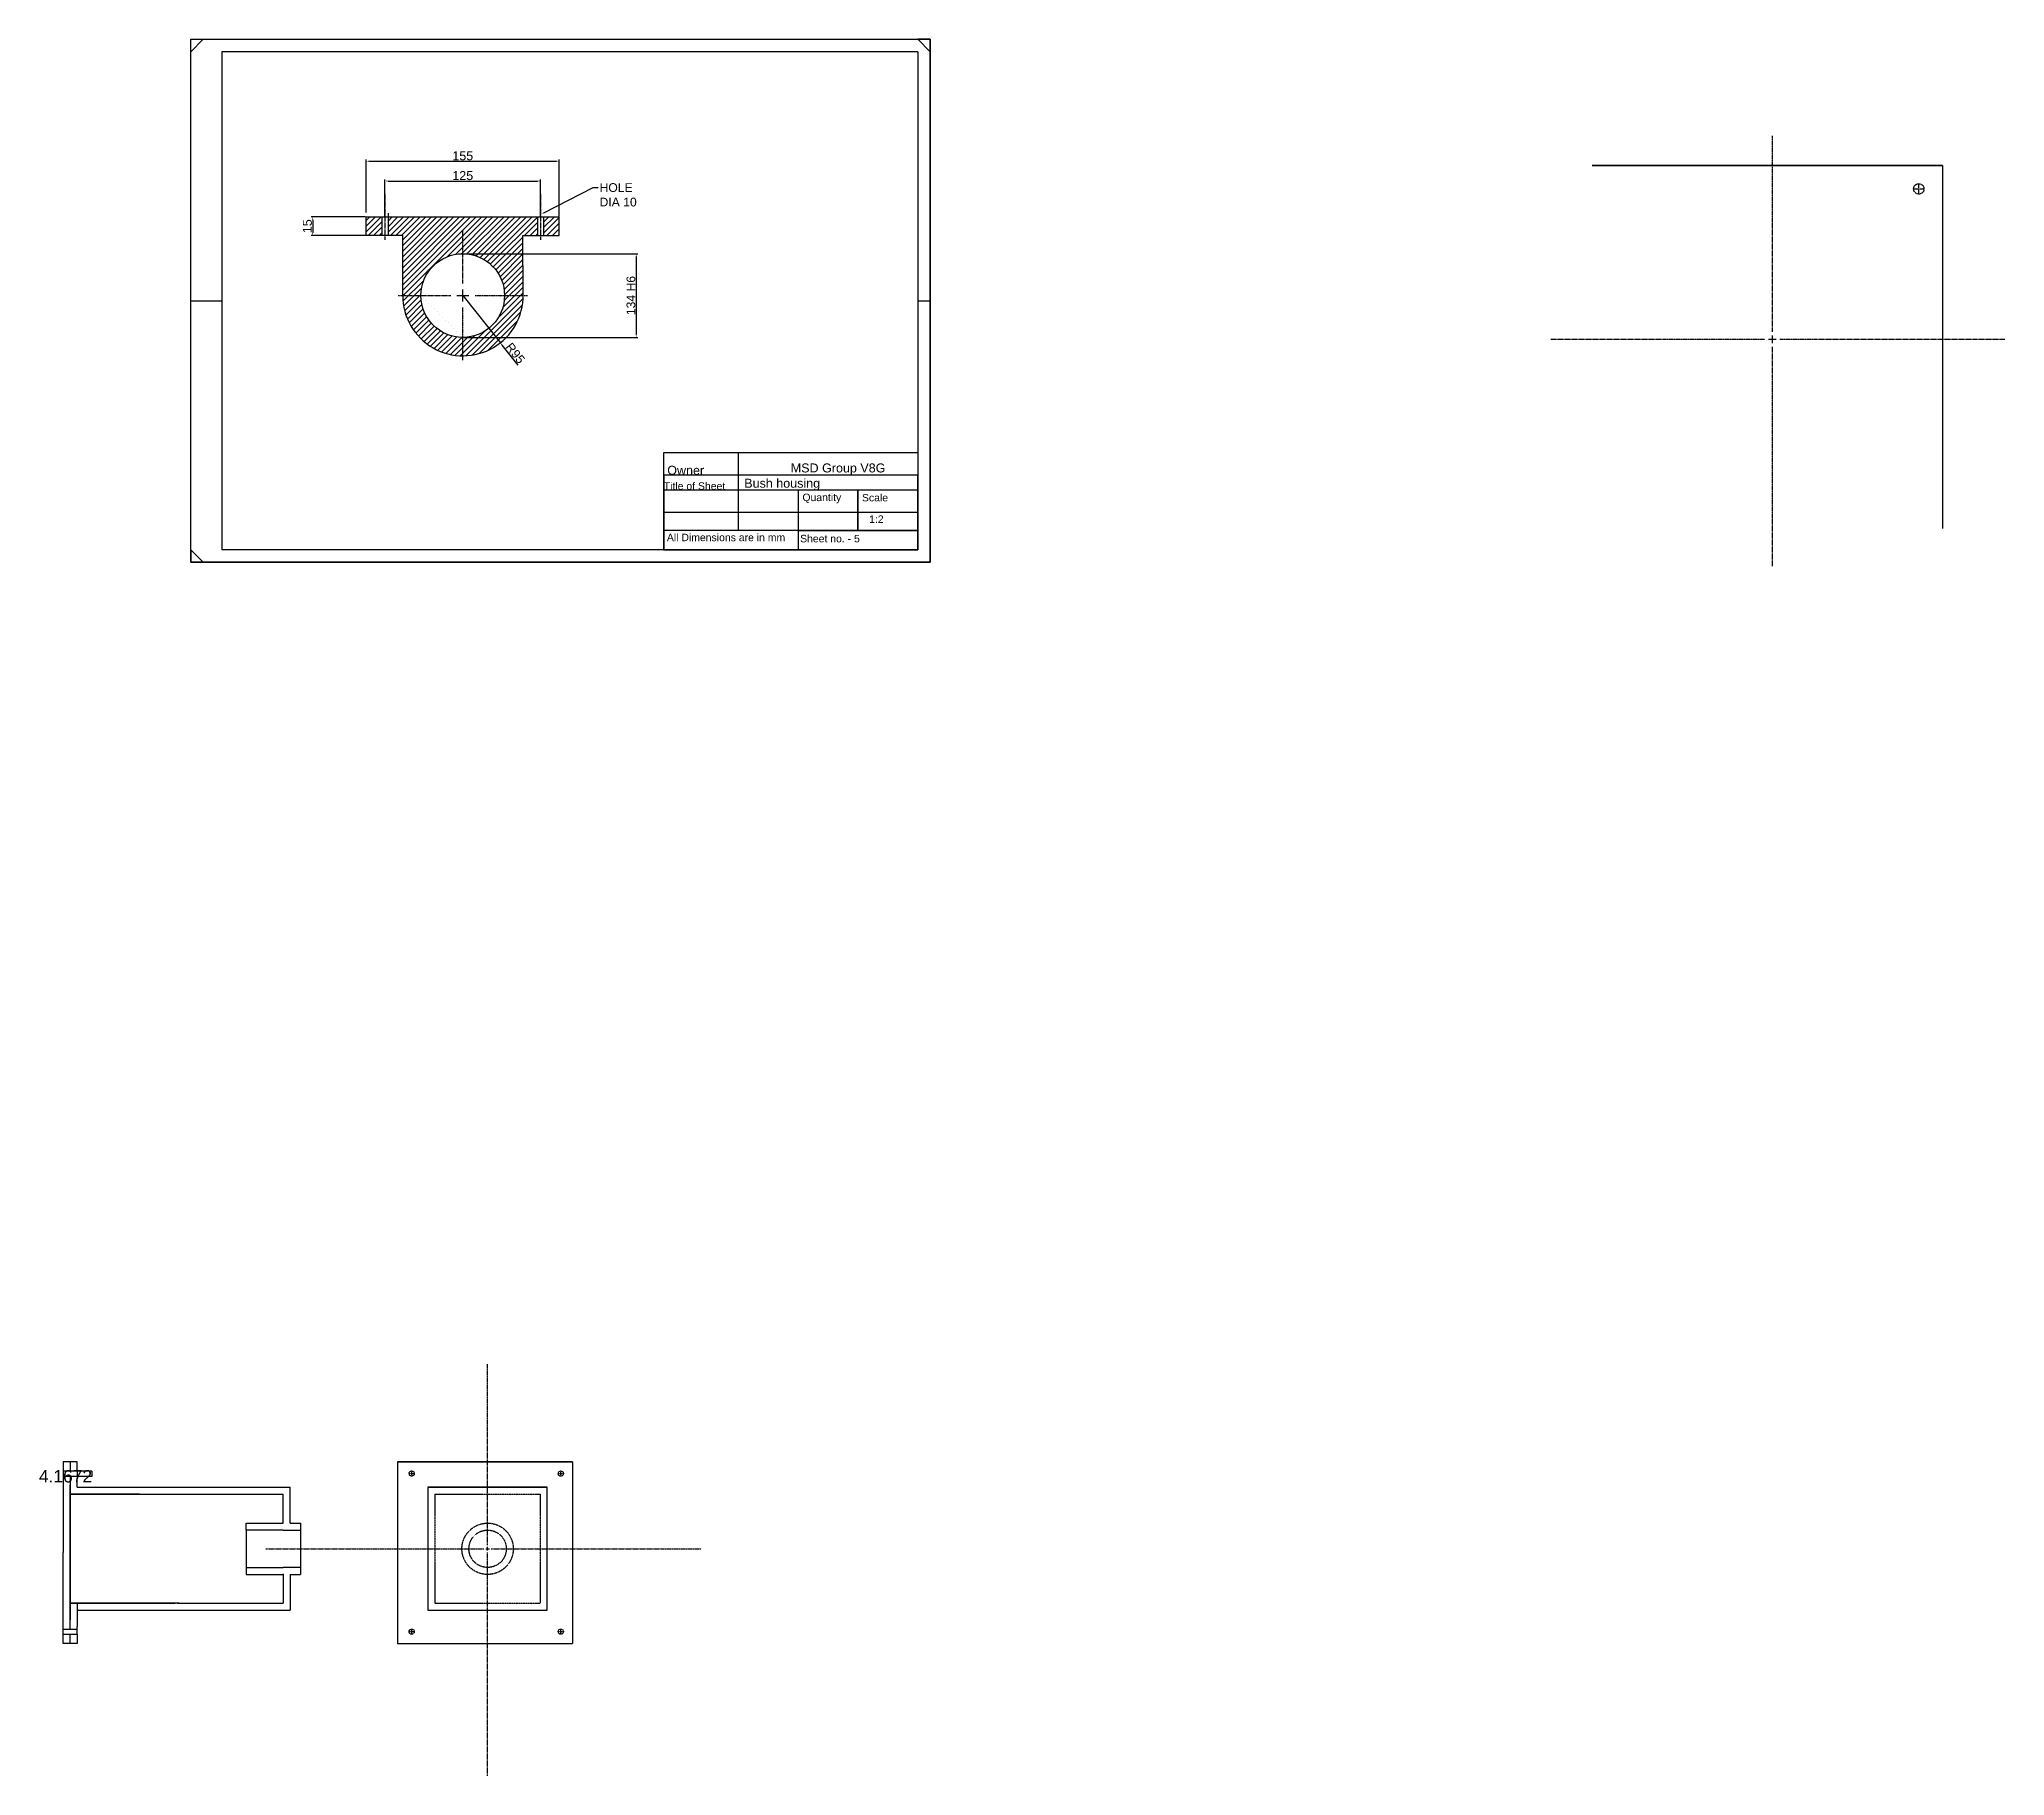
# Model space of a CAD drawing. Header units: inches. Extents: x -1655 to 7277, y -490 to 2343.
# Drawn here: x 5698 to 7277, y -250 to 1145 of the extents above; entities that cross this region are included whole.
import ezdxf
from ezdxf import colors
from ezdxf.entities.mleader import LeaderData, LeaderLine
from ezdxf.math import Vec2, Vec3

# ---------------------------------------------------------------- set-up
doc = ezdxf.new("R2010")
doc.units = ezdxf.units.IN
doc.header["$MEASUREMENT"] = 0
doc.linetypes.add('CENTER2', pattern=[1.125, 0.75, -0.125, 0.125, -0.125])
doc.linetypes.add('HIDDEN', pattern=[0.375, 0.25, -0.125])
doc.styles.get("Standard").update_dxf_attribs({"font": 'arial.ttf'})
doc.dimstyles.new('AM_ANSI', dxfattribs={"dimtxt": 10, "dimasz": 0.12, "dimexe": 0.1, "dimexo": 0.05, "dimgap": 0.06, "dimtad": 0, "dimtih": 1, "dimtoh": 1, "dimdec": 4, "dimzin": 7, "dimdsep": 46, "dimtxsty": 'Standard', "dimcen": 0, "dimclrd": 256, "dimclre": 256, "dimclrt": 256, "dimadec": 0, "dimazin": 2, "dimtp": 0.1, "dimtm": 0.1, "dimtfac": 0.71, "dimtdec": 4, "dimtofl": 0, "dimtmove": 0, "dimatfit": 3, "dimfxl": 1, "dimtolj": 1, "dimtzin": 7, "dimlwd": -1, "dimlwe": -1, "dimarcsym": 1})
doc.dimstyles.new('ISO-25', dxfattribs={"dimtxt": 2.5, "dimasz": 2.5, "dimexe": 1.25, "dimexo": 0.625, "dimtad": 1, "dimtxsty": 'Standard', "dimcen": 2.5, "dimadec": 0, "dimazin": 0, "dimtfac": 1, "dimtmove": 0, "dimatfit": 3, "dimfxl": 1, "dimarcsym": 0})
pattern_1 = [(45, (4345.6726, 57.8603), (-2.245064, 2.245064), [])]

# ---------------------------------------------------------------- blocks, each defined once
blk = doc.blocks.new('*U174')
at = {"color": 0, "linetype": 'CENTER2', "transparency": 16777216}
for p, q in [((0, 3), (0, 148.375)), ((-178.02, 0), (-3, 0)), ((3, 0), (171.6, 0)), ((0, -182.245), (0, -3))]:
    blk.add_line(p, q, dxfattribs=at)
at = {"color": 0, "linetype": 'Continuous', "transparency": 16777216}
for p, q in [((-1.5, 0), (1.5, 0)), ((0, -1.5), (0, 1.5))]:
    blk.add_line(p, q, dxfattribs=at)
blk = doc.blocks.new('*D177')
at = {"linetype": 'ByBlock', "transparency": 16777216}
for p, q in [((5728.3, -5.2), (5740.1, -5.2)), ((5728.3, -9.4), (5740.1, -9.4)), ((5740, -9.5), (5739.9, -9.5)), ((5740, -5.3), (5740, -9.2)), ((5740, -9.4), (5740, -9.5))]:
    blk.add_line(p, q, dxfattribs=at)
at = {"linetype": 'HIDDEN', "transparency": 16777216}
for points in [[(5740, -5.3), (5740, -5.3), (5740, -5.2)], [(5740, -9.2), (5740, -9.2), (5740, -9.4)]]:
    blk.add_solid(points, dxfattribs=at)
at = {"layer": 'Defpoints', "color": 0, "linetype": 'HIDDEN', "transparency": 16777216}
for p in [(5728.2, -5.2), (5728.2, -9.4), (5740, -9.4)]:
    blk.add_point(p, dxfattribs=at)
at = {"linetype": 'HIDDEN', "transparency": 16777216, "insert": (5718.9, -9.5), "char_height": 10, "attachment_point": 5}
blk.add_mtext('\\A1;4.1672', dxfattribs=at)
blk = doc.blocks.new('*U178')
at = {"color": 0, "linetype": 'CENTER2', "transparency": 16777216}
for p, q in [((-2.2036, 0), (-0.41672, 0)), ((0, 0.41672), (0, 2.2036)), ((0.41672, 0), (2.2036, 0)), ((0, -2.2036), (0, -0.41672))]:
    blk.add_line(p, q, dxfattribs=at)
at = {"color": 0, "linetype": 'Continuous', "transparency": 16777216}
for p, q in [((-0.20836, 0), (0.20836, 0)), ((0, -0.20836), (0, 0.20836))]:
    blk.add_line(p, q, dxfattribs=at)
blk = doc.blocks.new('*U179')
at = {"color": 0, "linetype": 'CENTER2', "transparency": 16777216}
for p, q in [((-2.2036, 0), (-0.41672, 0)), ((0, 0.41672), (0, 2.2036)), ((0.41672, 0), (2.2036, 0)), ((0, -2.2036), (0, -0.41672))]:
    blk.add_line(p, q, dxfattribs=at)
at = {"color": 0, "linetype": 'Continuous', "transparency": 16777216}
for p, q in [((-0.20836, 0), (0.20836, 0)), ((0, -0.20836), (0, 0.20836))]:
    blk.add_line(p, q, dxfattribs=at)
blk = doc.blocks.new('*U180')
at = {"color": 0, "linetype": 'CENTER2', "transparency": 16777216}
for p, q in [((-2.2036, 0), (-0.41672, 0)), ((0, 0.41672), (0, 2.2036)), ((0.41672, 0), (2.2036, 0)), ((0, -2.2036), (0, -0.41672))]:
    blk.add_line(p, q, dxfattribs=at)
at = {"color": 0, "linetype": 'Continuous', "transparency": 16777216}
for p, q in [((-0.20836, 0), (0.20836, 0)), ((0, -0.20836), (0, 0.20836))]:
    blk.add_line(p, q, dxfattribs=at)
blk = doc.blocks.new('*U181')
at = {"color": 0, "linetype": 'CENTER2', "transparency": 16777216}
for p, q in [((-2.2036, 0), (-0.41672, 0)), ((0, 0.41672), (0, 2.2036)), ((0.41672, 0), (2.2036, 0)), ((0, -2.2036), (0, -0.41672))]:
    blk.add_line(p, q, dxfattribs=at)
at = {"color": 0, "linetype": 'Continuous', "transparency": 16777216}
for p, q in [((-0.20836, 0), (0.20836, 0)), ((0, -0.20836), (0, 0.20836))]:
    blk.add_line(p, q, dxfattribs=at)
blk = doc.blocks.new('*U191')
at = {"color": 0, "linetype": 'CENTER2', "transparency": 16777216}
for p, q in [((0, 6), (0, 163.375)), ((-178.02, 0), (-6, 0)), ((6, 0), (186.6, 0)), ((0, -182.245), (0, -6))]:
    blk.add_line(p, q, dxfattribs=at)
at = {"color": 0, "linetype": 'Continuous', "transparency": 16777216}
for p, q in [((-3, 0), (3, 0)), ((0, -3), (0, 3))]:
    blk.add_line(p, q, dxfattribs=at)
blk = doc.blocks.new('*U192')
at = {"color": 0, "linetype": 'CENTER2', "transparency": 16777216}
for p, q in [((-4.2872, 0), (-0.83344, 0)), ((0, 0.83344), (0, 4.2872)), ((0.83344, 0), (4.2872, 0)), ((0, -4.2872), (0, -0.83344))]:
    blk.add_line(p, q, dxfattribs=at)
at = {"color": 0, "linetype": 'Continuous', "transparency": 16777216}
for p, q in [((-0.41672, 0), (0.41672, 0)), ((0, -0.41672), (0, 0.41672))]:
    blk.add_line(p, q, dxfattribs=at)
blk = doc.blocks.new('*U256')
at = {"color": 0, "linetype": 'CENTER2', "transparency": 16777216}
blk.add_line((0, 18.5575), (0, -18.5575), dxfattribs=at)
blk = doc.blocks.new('*U257')
at = {"color": 0, "linetype": 'CENTER2', "transparency": 16777216}
blk.add_line((0, 18.5575), (0, -18.5575), dxfattribs=at)
blk = doc.blocks.new('*D259')
at = {"color": 0, "lineweight": -2, "transparency": 16777216}
for p, q in [((6038.8, 972.5), (6178.5, 972.5)), ((6177.3, 970), (6177.3, 907.8)), ((6038.8, 905.3), (6178.5, 905.3))]:
    blk.add_line(p, q, dxfattribs=at)
at = {"color": 0, "transparency": 16777216}
for points in [[(6176.9, 970), (6177.7, 970), (6177.3, 972.5)], [(6176.9, 907.8), (6177.7, 907.8), (6177.3, 905.3)]]:
    blk.add_solid(points, dxfattribs=at)
at = {"layer": 'Defpoints', "color": 0, "transparency": 16777216}
for p in [(6038.1, 972.5), (6038.1, 905.3), (6177.3, 905.3)]:
    blk.add_point(p, dxfattribs=at)
at = {"color": 0, "transparency": 16777216, "insert": (6173.1, 938.9), "char_height": 2.5, "attachment_point": 5, "rotation": 90}
blk.add_mtext('{\\H2.8x;134 H6}', dxfattribs=at)
blk = doc.blocks.new('*U258')
at = {"color": 0, "linetype": 'CENTER2', "transparency": 16777216}
for p, q in [((0, 9.7), (0, 51.9)), ((-51.9, 0), (-9.7, 0)), ((9.7, 0), (51.9, 0)), ((0, -51.9), (0, -9.7))]:
    blk.add_line(p, q, dxfattribs=at)
at = {"color": 0, "linetype": 'Continuous', "transparency": 16777216}
for p, q in [((-4.8, 0), (4.8, 0)), ((0, -4.8), (0, 4.8))]:
    blk.add_line(p, q, dxfattribs=at)
blk = doc.blocks.new('*D261')
at = {"color": 0, "lineweight": -2, "transparency": 16777216}
for p, q in [((6038.1, 938.9), (6068.2, 901)), ((6082.5, 882.9), (6069.7, 899))]:
    blk.add_line(p, q, dxfattribs=at)
at = {"color": 0, "transparency": 16777216}
blk.add_solid([(6070.1, 899.3), (6069.4, 898.7), (6068.2, 901)], dxfattribs=at)
at = {"layer": 'Defpoints', "color": 0, "transparency": 16777216}
for p in [(6038.1, 938.9), (6068.2, 901)]:
    blk.add_point(p, dxfattribs=at)
at = {"color": 0, "transparency": 16777216, "insert": (6080.2, 892.6), "char_height": 2.5, "attachment_point": 5, "rotation": 308.3696}
blk.add_mtext('{\\H2.8x;R95}', dxfattribs=at)
blk = doc.blocks.new('*D262')
at = {"color": 0, "lineweight": -2, "transparency": 16777216}
for p, q in [((5959.9, 1002.1), (5916.3, 1002.1)), ((5917.5, 999.6), (5917.5, 989.6)), ((5959.9, 987.1), (5916.3, 987.1))]:
    blk.add_line(p, q, dxfattribs=at)
at = {"color": 0, "transparency": 16777216}
for points in [[(5917.1, 999.6), (5917.9, 999.6), (5917.5, 1002.1)], [(5917.1, 989.6), (5917.9, 989.6), (5917.5, 987.1)]]:
    blk.add_solid(points, dxfattribs=at)
at = {"layer": 'Defpoints', "color": 0, "transparency": 16777216}
for p in [(5960.5, 1002.1), (5917.5, 987.1), (5960.5, 987.1)]:
    blk.add_point(p, dxfattribs=at)
at = {"color": 0, "transparency": 16777216, "insert": (5913.2, 994.6), "char_height": 2.5, "attachment_point": 5, "rotation": 90}
blk.add_mtext('{\\H2.88x;15}', dxfattribs=at)
blk = doc.blocks.new('*D263')
at = {"color": 0, "lineweight": -2, "transparency": 16777216}
for p, q in [((5975.5, 1002.7), (5975.5, 1032.2)), ((5978, 1030.9), (6098, 1030.9)), ((6100.5, 1002.7), (6100.5, 1032.2))]:
    blk.add_line(p, q, dxfattribs=at)
at = {"color": 0, "transparency": 16777216}
for points in [[(5978, 1031.3), (5978, 1030.5), (5975.5, 1030.9)], [(6098, 1031.3), (6098, 1030.5), (6100.5, 1030.9)]]:
    blk.add_solid(points, dxfattribs=at)
at = {"layer": 'Defpoints', "color": 0, "transparency": 16777216}
for p in [(6100.5, 1030.9), (5975.5, 1002.1), (6100.5, 1002.1)]:
    blk.add_point(p, dxfattribs=at)
at = {"color": 0, "transparency": 16777216, "insert": (6038, 1035.2), "char_height": 2.5, "attachment_point": 5}
blk.add_mtext('{\\H2.88x;125}', dxfattribs=at)
blk = doc.blocks.new('*D264')
at = {"color": 0, "lineweight": -2, "transparency": 16777216}
for p, q in [((5960.5, 1005.7), (5960.5, 1048.1)), ((5963, 1046.8), (6113, 1046.8)), ((6115.5, 1002.7), (6115.5, 1048.1))]:
    blk.add_line(p, q, dxfattribs=at)
at = {"color": 0, "transparency": 16777216}
for points in [[(5963, 1047.3), (5963, 1046.4), (5960.5, 1046.8)], [(6113, 1047.3), (6113, 1046.4), (6115.5, 1046.8)]]:
    blk.add_solid(points, dxfattribs=at)
at = {"layer": 'Defpoints', "color": 0, "transparency": 16777216}
for p in [(6115.5, 1046.8), (5960.5, 1005.1), (6115.5, 1002.1)]:
    blk.add_point(p, dxfattribs=at)
at = {"color": 0, "transparency": 16777216, "insert": (6038, 1051.1), "char_height": 2.5, "attachment_point": 5}
blk.add_mtext('{\\H2.88x;155}', dxfattribs=at)

msp = doc.modelspace()

# ---------------------------------------------------------------- hatches: boundary and pattern name
h = msp.add_hatch()
h.set_pattern_fill('ANSI31', color=256)
h.set_pattern_definition(pattern_1)
h.paths.add_polyline_path([(5972.98808, 1002.09384), (5960.48758, 1002.09384), (5960.48758, 987.09384), (5972.98808, 987.09384)])
h.paths.add_polyline_path([(6115.48958, 1002.09384), (6102.98908, 1002.09384), (6102.98908, 987.09384), (6115.48958, 987.09384)])
h = msp.add_hatch()
h.set_pattern_fill('ANSI31', color=256)
h.set_pattern_definition(pattern_1)
edge = h.paths.add_edge_path()
edge.add_line((6097.98908, 1002.09384), (6086.19858, 1002.09384))
edge.add_line((6086.19858, 1002.09384), (5989.77858, 1002.09384))
edge.add_line((5989.77858, 1002.09384), (5977.98808, 1002.09384))
edge.add_line((5977.98808, 1002.09384), (5977.98808, 987.09384))
edge.add_line((5977.98808, 987.09384), (5989.77858, 987.09384))
edge.add_line((5989.77858, 987.09384), (5989.77858, 938.88579))
edge.add_line((5989.77858, 938.88579), (6004.40858, 938.88579))
edge.add_arc((6037.98858, 938.88384), 33.58, 0.00333318, 179.99666682, ccw=False)
edge.add_line((6071.56858, 938.88579), (6086.51989, 938.88579))
edge.add_line((6086.51989, 938.88579), (6086.19858, 987.09384))
edge.add_line((6086.19858, 987.09384), (6097.98908, 987.09384))
edge.add_line((6097.98908, 987.09384), (6097.98908, 1002.09384))
edge = h.paths.add_edge_path()
edge.add_line((6004.40858, 938.88579), (5989.77858, 938.88579))
edge.add_arc((6038.14924, 938.88579), 48.37066, 180, 270)
edge.add_line((6038.14924, 890.51513), (6038.14924, 905.30423))
edge.add_arc((6037.98858, 938.88384), 33.58, 179.99666682, 270.27413287, ccw=False)
edge = h.paths.add_edge_path()
edge.add_line((6086.5199, 938.88383), (6086.51989, 938.88579))
edge.add_line((6086.51989, 938.88579), (6071.56858, 938.88579))
edge.add_arc((6037.98858, 938.88384), 33.58, -89.72586713, 0.00333318, ccw=False)
edge.add_line((6038.14924, 905.30423), (6038.14924, 890.51513))
edge.add_arc((6038.14924, 938.88579), 48.37066, 270, 359.99767055)

# ---------------------------------------------------------------- linework, layer by layer
for p, q in [((5819.46771, 1134.71147), (5829.46771, 1144.71147)), ((6413.46771, 1134.71147), (6403.46771, 1144.71147)), ((6945.0875, 1043.32), (7226.5375, 1043.32)), ((7226.5375, 1043.32), (6945.0875, 1043.32)), ((7226.5375, 1043.32), (7226.5375, 751.87)), ((5960.48758, 987.09384), (5960.48758, 1002.09384)), ((5960.48758, 1002.09384), (6115.48958, 1002.09384)), ((5972.98808, 1002.09384), (5972.98808, 987.09384)), ((5977.98808, 1005.09384), (5977.98808, 987.09384)), ((6097.98908, 1002.09384), (6097.98908, 987.09384)), ((6102.98908, 1002.09384), (6102.98908, 987.09384)), ((6115.48958, 987.09384), (6115.48958, 1002.09384)), ((5989.77858, 987.09384), (5960.48758, 987.09384)), ((5975.31558, 987.09384), (5973.31558, 987.09384)), ((5989.77858, 938.88384), (5989.77858, 987.09384)), ((6086.5199, 938.88383), (6086.19858, 987.09384)), ((6086.19858, 987.09384), (6115.48958, 987.09384)), ((5819.46771, 934.71147), (5844.46771, 934.71147)), ((6005.83108, 938.88384), (6005.86358, 938.88384)), ((6070.11358, 938.88384), (6070.14608, 938.88384)), ((6403.46771, 934.71147), (6413.46771, 934.71147)), ((6307.46771, 750.31147), (6307.46771, 734.71147)), ((5819.46771, 734.71147), (5829.46771, 724.71147)), ((5722.60625, 2.1), (5716.98125, 2.1)), ((5716.98125, 2.1), (5716.98125, -5.19141)), ((5728.23125, 2.1), (5722.60625, 2.1)), ((5722.60625, 2.1), (5722.60625, -5.19141)), ((5728.23125, -3.17925), (5728.23125, 2.1)), ((5985.525, 2.1), (6126.25, 2.1)), ((6126.25, 2.1), (5985.525, 2.1)), ((5985.525, 2.1), (5985.525, -143.625)), ((6126.25, 2.1), (6126.25, -143.625)), ((5716.98125, -5.19141), (5728.23125, -5.19141)), ((5716.98125, -5.19141), (5716.98125, -9.35859)), ((5716.98125, -9.35859), (5716.98125, -70.7625)), ((5716.98125, -9.35859), (5728.23125, -9.35859)), ((5722.60625, -9.35859), (5722.60625, -124.86224)), ((5728.23125, -5.19141), (5728.23125, -3.17925)), ((5728.23125, -5.19141), (5728.23125, -9.35859)), ((5728.23125, -9.35859), (5728.23125, -11.37075)), ((5728.23125, -18.26121), (5728.23125, -11.37075)), ((5722.60625, -132.16641), (5722.60625, -16.66276)), ((5722.60625, -22.275), (5722.60625, -68.5125)), ((5778.27822, -23.87474), (5722.60625, -23.8875)), ((5722.60625, -23.8875), (5810.20625, -23.8875)), ((5728.23125, -18.26121), (5899.49884, -18.26121)), ((5810.20625, -23.8875), (5893.86889, -23.8875)), ((5893.86889, -47.0625), (5893.86889, -23.8875)), ((5899.49884, -47.0625), (5899.49884, -18.26121)), ((6010.01, -18.26121), (6105.89, -18.26121)), ((6105.89, -18.26121), (6010.01, -18.26121)), ((6010.01, -18.26121), (6010.01, -117.1125)), ((6105.89, -117.1125), (6105.89, -18.26121)), ((5864.06884, -52.6875), (5864.06884, -47.0625)), ((5864.06884, -47.0625), (5893.87384, -47.0625)), ((5899.49884, -47.0625), (5907.76438, -47.0625)), ((5907.76438, -47.0625), (5907.76438, -52.6875)), ((5893.87384, -52.6875), (5864.06884, -52.6875)), ((5864.06884, -52.6875), (5864.06884, -82.66198)), ((5884.11889, -52.76275), (5884.10228, -52.6875)), ((5884.11889, -52.6875), (5884.11889, -52.76275)), ((5893.87384, -52.6875), (5895.74884, -52.6875)), ((5893.87384, -52.6875), (5907.89525, -52.6875)), ((5894.81134, -52.6875), (5907.89525, -52.6875)), ((5907.76438, -52.6875), (5907.76438, -82.6875)), ((5716.98125, -132.16641), (5716.98125, -70.7625)), ((5722.60625, -68.5125), (5722.60625, -73.0125)), ((5722.60625, -73.0125), (5722.60625, -119.25)), ((5864.06884, -82.66198), (5864.06884, -88.28698)), ((5864.06884, -82.66198), (5893.87384, -82.6875)), ((5864.06884, -88.28698), (5893.87384, -88.28698)), ((5893.86889, -87.88125), (5893.86889, -111.4875)), ((5907.76438, -82.6875), (5893.87384, -82.6875)), ((5899.49884, -88.3125), (5907.76438, -88.3125)), ((5899.49884, -88.3125), (5899.49884, -117.1125)), ((5907.76438, -82.6875), (5907.76438, -88.3125)), ((5907.76438, -86.8125), (5907.76438, -86.8125)), ((5810.20625, -111.4875), (5722.60625, -111.4875)), ((5722.60625, -111.4875), (5724.21875, -111.4875)), ((5724.21875, -111.4875), (5806.98125, -111.4875)), ((5728.23125, -111.4875), (5728.23125, -117.1125)), ((5728.23125, -116.68254), (5728.23125, -130.15425)), ((5728.23125, -117.1125), (5899.49884, -117.1125)), ((5808.59375, -111.4875), (5810.20625, -111.4875)), ((5810.20625, -111.4875), (5893.86889, -111.4875)), ((6010.01, -117.1125), (6105.89, -117.1125)), ((6010.01, -117.1125), (6105.89, -117.1125)), ((5716.98125, -132.16641), (5728.23125, -132.16641)), ((5716.98125, -136.33359), (5716.98125, -132.16641)), ((5716.98125, -143.625), (5716.98125, -136.33359)), ((5716.98125, -136.33359), (5728.23125, -136.33359)), ((5722.60625, -143.625), (5722.60625, -136.33359)), ((5728.23125, -132.16641), (5728.23125, -130.15425)), ((5728.23125, -136.33359), (5728.23125, -132.16641)), ((5728.23125, -136.33359), (5728.23125, -138.34575)), ((5728.23125, -138.34575), (5728.23125, -143.625)), ((5722.60625, -143.625), (5716.98125, -143.625)), ((5728.23125, -143.625), (5722.60625, -143.625)), ((5985.525, -143.625), (6126.25, -143.625))]:
    msp.add_line(p, q)
at = {"linetype": 'HIDDEN'}
for p, q in [((6015.6363, -23.8875), (6015.6363, -111.4875)), ((6015.6363, -23.8875), (6100.2637, -23.8875)), ((6100.2637, -23.8875), (6100.2637, -111.4875)), ((6015.6363, -111.4875), (6100.2637, -111.4875))]:
    msp.add_line(p, q, dxfattribs=at)
for points in [[(5819.46771, 1144.71147), (6413.46771, 1144.71147), (6413.46771, 724.71147), (5819.46771, 724.71147)], [(6199.46771, 812.71147), (6403.46771, 812.71147), (6403.46771, 734.71147), (6199.46771, 734.71147)], [(6199.46771, 734.71147), (6403.46771, 734.71147), (6403.46771, 794.71147), (6199.46771, 794.71147)], [(6199.46771, 734.71147), (6403.46771, 734.71147), (6403.46771, 782.71147), (6199.46771, 782.71147)], [(6355.46771, 782.71147), (6307.46771, 782.71147), (6307.46771, 750.31147), (6355.46771, 750.31147)], [(6403.46771, 782.71147), (6355.46771, 782.71147), (6355.46771, 750.31147), (6403.46771, 750.31147)], [(6199.46771, 734.71147), (6403.46771, 734.71147), (6403.46771, 764.71147), (6199.46771, 764.71147)], [(6199.46771, 734.71147), (6403.46771, 734.71147), (6403.46771, 750.31147), (6199.46771, 750.31147)]]:
    msp.add_lwpolyline(points, close=True)
for points in [[(6403.46771, 724.71147), (6413.46771, 724.71147), (6413.46771, 1144.71147), (6403.46771, 1144.71147)], [(5844.46771, 1134.71147), (5844.46771, 734.71147)], [(6403.46771, 1134.71147), (5844.46771, 1134.71147)], [(6403.46771, 1134.71147), (6403.46771, 734.71147)], [(6259.46771, 750.31147), (6259.46771, 812.71147), (6403.46771, 812.71147), (6403.46771, 734.71147), (6259.46771, 734.71147)], [(5819.46771, 734.71147), (5819.46771, 724.71147), (6413.46771, 724.71147), (6413.46771, 734.71147)], [(6403.46771, 734.71147), (5844.46771, 734.71147)]]:
    msp.add_lwpolyline(points)
for centre, radius in [((7207.5375, 1024.57), 4.1672), ((5997, -7.275), 2.0836), ((6116.75, -7.275), 2.0836), ((6057.95, -67.6875), 20.625), ((6057.95, -67.6875), 15), ((5997, -134.25), 2.0836), ((6116.75, -134.25), 2.0836)]:
    msp.add_circle(centre, radius, dxfattribs=at)
msp.add_circle((6037.98858, 938.88384), 33.58)
msp.add_arc((6038.14924, 938.88579), 48.37066, 180, 0.76608856)

# ---------------------------------------------------------------- block references
at = {"linetype": 'CENTER2'}
for name, p in [('*U191', (7089.9375, 903.745)), ('*U192', (7207.5375, 1024.57)), ('*U256', (5975.48808, 1002.15134)), ('*U257', (6100.48908, 1002.15134)), ('*U258', (6038.14924, 938.88579)), ('*U174', (6057.95, -67.6875)), ('*U179', (5997, -7.275)), ('*U178', (6116.75, -7.275)), ('*U180', (5997, -134.25)), ('*U181', (6116.75, -134.25))]:
    msp.add_blockref(name, p, dxfattribs=at)

# ---------------------------------------------------------------- texts
at = {"attachment_point": 1}
for s, width, heights, insert, char_height in [(' Owner', 50.617645, [0], (6199.46771, 802.16195), 7.2), ('\\pxt8;Bush housing', 138.9083223, [0], (6264.1008, 791.75813), 7.2), ('MSD Group V8G', 112.7393063, [0], (6301.46771, 804.03316), 7.2), ('Title of Sheet', 54.7590919, [0], (6199.46771, 788.91611), 6), ('Quantity', 40.2640362, [0], (6310.80708, 779.80401), 6), ('Scale', 41.4144354, [0], (6358.66377, 779.57413), 6), ('\\pxi-3,l4,t4;1:2', 40.9471289, [0], (6358.40371, 762.2842), 6), ('All Dimensions are in mm', 115.8458807, [0], (6201.97914, 747.61984), 6), ('Sheet no. - 5', 87.2004007, [2.1729], (6308.96644, 746.70029), 6)]:
    msp.add_mtext_dynamic_manual_height_columns(s, width=width, gutter_width=15, heights=heights, dxfattribs=dict(at, insert=insert, char_height=char_height))

# ---------------------------------------------------------------- dimensions: what is measured, and where the dimension line sits
for base, p1, p2, picture, middle in [((6115.48958, 1046.83349), (5960.48758, 1005.09384), (6115.48958, 1002.09384), '*D264', (6037.98858, 1051.13461)), ((6100.48908, 1030.90651), (5975.48808, 1002.09384), (6100.48908, 1002.09384), '*D263', (6037.98858, 1035.20763))]:
    dim = msp.add_linear_dim(base=base, p1=p1, p2=p2, text='{\\H2.88x;<>}', dimstyle='ISO-25')
    dim.commit()
    dim.dimension.update_dxf_attribs({"geometry": picture, "text_midpoint": middle})
for base, p1, p2, text, picture, middle in [((5917.50208, 987.09384), (5960.48758, 1002.09384), (5960.48758, 987.09384), '{\\H2.88x;<>}', '*D262', (5913.20095, 994.59384)), ((6177.29753, 905.30423), (6038.14924, 972.46346), (6038.14924, 905.30423), '{\\H2.8x;134 H6}', '*D259', (6173.09613, 938.88384))]:
    dim = msp.add_linear_dim(base=base, p1=p1, p2=p2, angle=90, text=text, dimstyle='ISO-25')
    dim.commit()
    dim.dimension.update_dxf_attribs({"geometry": picture, "text_midpoint": middle})
dim = msp.add_radius_dim(center=(6038.14924, 938.88579), mpoint=(6068.17447, 900.9621), text='{\\H2.8x;R95}', dimstyle='ISO-25')
dim.commit()
dim.dimension.update_dxf_attribs({"geometry": '*D261', "text_midpoint": (6080.16584, 892.58088)})
at = {"linetype": 'HIDDEN'}
dim = msp.add_linear_dim(base=(5740, -9.35859), p1=(5728.23125, -5.19141), p2=(5728.23125, -9.35859), angle=90, dimstyle='AM_ANSI', dxfattribs=at)
dim.commit()
dim.dimension.update_dxf_attribs({"geometry": '*D177', "text_midpoint": (5718.91277, -9.47859)})

# ---------------------------------------------------------------- leaders
ml = msp.add_multileader_mtext('Standard')
ml.set_content('HOLE DIA 10', color=256)
ml.set_leader_properties()
ml.build(insert=Vec2(0, 0))
ml.multileader.update_dxf_attribs({"arrow_head_size": 2})
ctx = ml.context
ctx.base_point, ctx.char_height, ctx.arrow_head_size, ctx.landing_gap_size, ctx.plane_origin = Vec3(6146.85992, 1025.59967), 7, 2, 1, Vec3(6101.20942, 1004.48492)
notes = []
notes.append((ctx, [(0, (1, 1, 0), (6142.85992, 1025.59967), (1, 0), 4, [(0, [(6101.20942, 1004.48492)], 0, [])])]))
ctx.mtext.insert, ctx.mtext.width, ctx.mtext.flow_direction = Vec3(6147.85992, 1029.15936), 35.2571049, 5
for ctx, leaders in notes:
    for number, flags, end, landing, length, lines in leaders:
        leader = LeaderData()
        leader.index, (leader.has_last_leader_line, leader.has_dogleg_vector, leader.attachment_direction) = number, flags
        leader.last_leader_point, leader.dogleg_vector, leader.dogleg_length = Vec3(end), Vec3(landing), length
        for number, points, colour, breaks in lines:
            line = LeaderLine()
            line.index, line.vertices, line.color, line.breaks = number, Vec3.list(points), colors.encode_raw_color(colour), breaks
            leader.lines.append(line)
        ctx.leaders.append(leader)

doc.saveas('drawing.dxf')
